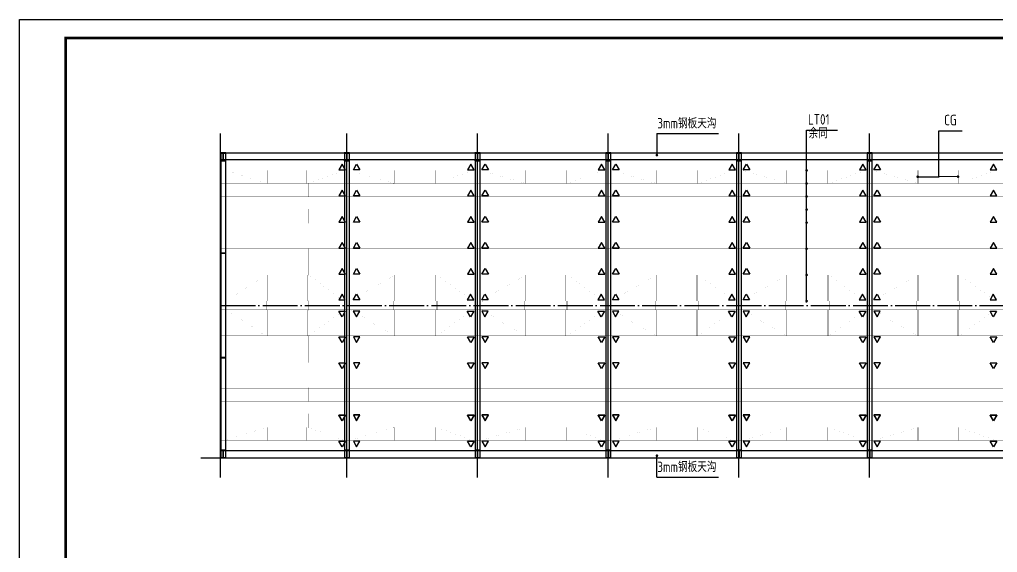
# Model space of a CAD drawing. Extents: x 177291 to 1288761, y 177638 to 322898.
# Drawn here: x 902110 to 958232, y 210373 to 240960 of the extents above; entities that cross this region are included whole.
import ezdxf
from ezdxf.enums import TextEntityAlignment as Align

# ---------------------------------------------------------------- set-up
doc = ezdxf.new("R2010")
doc.units = 0
doc.header["$LTSCALE"] = 1000
doc.linetypes.add('DOTE', pattern=[2.42, 2, -0.2, 0.02, -0.2])
doc.layers.add('_0', color=7, linetype='Continuous', lineweight=25)
for name, color, linetype in [('AXIS', 3, 'Continuous'), ('DOTE', 1, 'Continuous'), ('GL', 150, 'Continuous'), ('GZ', 50, 'Continuous'), ('LT', 27, 'Continuous'), ('PUB_TITLE', 4, 'Continuous'), ('THIN', 7, 'Continuous')]:
    doc.layers.add(name, color=color, linetype=linetype)
doc.styles.add('TSSD_Norm', font='tssdeng.shx', dxfattribs={"bigfont": 'hztxt.shx'})

# ---------------------------------------------------------------- blocks, each defined once
blk = doc.blocks.new('A$C10C50790')
blk.add_line((7370, 17500), (7130, 17500))
at = {"layer": 'GZ'}
for points in [[(0, 17050), (300, 17050), (300, 17060), (157, 17060), (153, 17065), (153, 17485), (157, 17490), (300, 17490), (300, 17500), (0, 17500), (0, 17490), (143, 17490), (147, 17486), (147, 17065), (143, 17060), (0, 17060), (0, 17050)], [(7100, 17050), (7400, 17050), (7400, 17060), (7257, 17060), (7253, 17065), (7253, 17485), (7257, 17490), (7400, 17490), (7400, 17500), (7100, 17500), (7100, 17490), (7243, 17490), (7247, 17486), (7247, 17065), (7243, 17060), (7100, 17060), (7100, 17050)], [(14600, 17050), (14900, 17050), (14900, 17060), (14757, 17060), (14753, 17065), (14753, 17485), (14757, 17490), (14900, 17490), (14900, 17500), (14600, 17500), (14600, 17490), (14743, 17490), (14747, 17486), (14747, 17065), (14743, 17060), (14600, 17060), (14600, 17050)], [(22100, 17050), (22400, 17050), (22400, 17060), (22257, 17060), (22253, 17065), (22253, 17485), (22257, 17490), (22400, 17490), (22400, 17500), (22100, 17500), (22100, 17490), (22243, 17490), (22247, 17486), (22247, 17065), (22243, 17060), (22100, 17060), (22100, 17050)], [(29600, 17050), (29900, 17050), (29900, 17060), (29757, 17060), (29753, 17065), (29753, 17485), (29757, 17490), (29900, 17490), (29900, 17500), (29600, 17500), (29600, 17490), (29743, 17490), (29747, 17486), (29747, 17065), (29743, 17060), (29600, 17060), (29600, 17050)], [(37100, 17050), (37400, 17050), (37400, 17060), (37257, 17060), (37253, 17065), (37253, 17485), (37257, 17490), (37400, 17490), (37400, 17500), (37100, 17500), (37100, 17490), (37243, 17490), (37247, 17486), (37247, 17065), (37243, 17060), (37100, 17060), (37100, 17050)], [(0, 11860), (0, 11640), (10, 11640), (10, 11743), (15, 11747), (285, 11747), (290, 11743), (290, 11640), (300, 11640), (300, 11860), (290, 11860), (290, 11757), (286, 11753), (15, 11753), (10, 11757), (10, 11860), (0, 11860)], [(0, 5860), (0, 5640), (10, 5640), (10, 5743), (15, 5747), (285, 5747), (290, 5743), (290, 5640), (300, 5640), (300, 5860), (290, 5860), (290, 5757), (286, 5753), (15, 5753), (10, 5757), (10, 5860), (0, 5860)], [(0, 450), (300, 450), (300, 440), (157, 440), (153, 435), (153, 15), (157, 10), (300, 10), (300, 0), (0, 0), (0, 10), (143, 10), (147, 14), (147, 435), (143, 440), (0, 440), (0, 450)], [(7100, 450), (7400, 450), (7400, 440), (7257, 440), (7253, 435), (7253, 15), (7257, 10), (7400, 10), (7400, 0), (7100, 0), (7100, 10), (7243, 10), (7247, 14), (7247, 435), (7243, 440), (7100, 440), (7100, 450)], [(14600, 450), (14900, 450), (14900, 440), (14757, 440), (14753, 435), (14753, 15), (14757, 10), (14900, 10), (14900, 0), (14600, 0), (14600, 10), (14743, 10), (14747, 14), (14747, 435), (14743, 440), (14600, 440), (14600, 450)], [(22100, 450), (22400, 450), (22400, 440), (22257, 440), (22253, 435), (22253, 15), (22257, 10), (22400, 10), (22400, 0), (22100, 0), (22100, 10), (22243, 10), (22247, 14), (22247, 435), (22243, 440), (22100, 440), (22100, 450)], [(29600, 450), (29900, 450), (29900, 440), (29757, 440), (29753, 435), (29753, 15), (29757, 10), (29900, 10), (29900, 0), (29600, 0), (29600, 10), (29743, 10), (29747, 14), (29747, 435), (29743, 440), (29600, 440), (29600, 450)], [(37100, 450), (37400, 450), (37400, 440), (37257, 440), (37253, 435), (37253, 15), (37257, 10), (37400, 10), (37400, 0), (37100, 0), (37100, 10), (37243, 10), (37247, 14), (37247, 435), (37243, 440), (37100, 440), (37100, 450)]]:
    blk.add_lwpolyline(points, close=True, dxfattribs=at)

msp = doc.modelspace()

# ---------------------------------------------------------------- linework, layer by layer
at = {"layer": '_0', "color": 1, "const_width": 75}
for points in [[(938650.03, 233176.87, 1), (938725.03, 233176.87, 1)], [(947315.61, 232301.69, -1), (947240.61, 232301.69, -1)], [(947315.61, 232301.69, -1), (947240.61, 232301.69, -1)], [(953617.45, 231938.79, 1), (953692.45, 231938.79, 1)], [(956007.82, 231945.38, -1), (955932.82, 231945.38, -1)], [(947315.61, 231551.69, -1), (947240.61, 231551.69, -1)], [(947315.61, 231551.69, -1), (947240.61, 231551.69, -1)], [(947315.61, 230801.69, -1), (947240.61, 230801.69, -1)], [(947315.61, 230801.69, -1), (947240.61, 230801.69, -1)], [(947315.61, 230051.69, -1), (947240.61, 230051.69, -1)], [(947315.61, 230051.69, -1), (947240.61, 230051.69, -1)], [(947315.61, 229301.69, -1), (947240.61, 229301.69, -1)], [(947315.61, 227801.69, -1), (947240.61, 227801.69, -1)], [(947315.61, 226301.69, -1), (947240.61, 226301.69, -1)], [(947315.61, 224801.69, -1), (947240.61, 224801.69, -1)], [(938650.03, 215926.61, -1), (938725.03, 215926.61, -1)]]:
    msp.add_lwpolyline(points, format="xyb", close=True, dxfattribs=at)
at = {"layer": 'AXIS', "linetype": 'ByBlock'}
for p, q in [((947278.11, 234606.76), (949058.75, 234606.76)), ((947278.11, 224727.35), (947278.11, 234606.76)), ((938687.53, 234413.78), (942225, 234413.78)), ((954866.9, 234568.74), (956213.59, 234568.74)), ((954870.67, 231888.85), (954866.9, 234568.74)), ((938687.53, 214689.7), (942225, 214689.7))]:
    msp.add_line(p, q, dxfattribs=at)
at = {"layer": 'AXIS'}
for p, q in [((938687.53, 234413.78), (938687.53, 233176.87)), ((953651.48, 231938.8), (954868.39, 231938.8)), ((955973.8, 231945.39), (954868.39, 231938.8)), ((938687.53, 214689.7), (938687.53, 215926.61))]:
    msp.add_line(p, q, dxfattribs=at)
at = {"layer": 'AXIS', "color": 4, "linetype": 'ByBlock', "ltscale": 0.1}
for points in [[(913647.96, 233301.74), (973747.96, 233301.14), (973747.96, 232901.14), (913647.96, 232901.74)], [(913647.96, 215801.74), (973747.96, 215802.34), (973747.96, 216202.34), (913647.96, 216201.74)]]:
    msp.add_lwpolyline(points, close=True, dxfattribs=at)
at = {"layer": 'AXIS', "color": 6, "linetype": 'ByBlock'}
for points in [[(920629.07, 232663.32), (920441.89, 232339.12), (920816.25, 232339.12)], [(920629.07, 232663.32), (920441.89, 232339.12), (920816.25, 232339.12)], [(921456.28, 232663.32), (921643.46, 232339.12), (921269.1, 232339.12)], [(921456.28, 232663.32), (921643.46, 232339.12), (921269.1, 232339.12)], [(928004.07, 232663.32), (927816.89, 232339.12), (928191.25, 232339.12)], [(928004.07, 232663.32), (927816.89, 232339.12), (928191.25, 232339.12)], [(928831.28, 232663.32), (929018.46, 232339.12), (928644.1, 232339.12)], [(928831.28, 232663.32), (929018.46, 232339.12), (928644.1, 232339.12)], [(935504.07, 232663.32), (935316.89, 232339.12), (935691.25, 232339.12)], [(935504.07, 232663.32), (935316.89, 232339.12), (935691.25, 232339.12)], [(936331.28, 232663.32), (936518.46, 232339.12), (936144.1, 232339.12)], [(936331.28, 232663.32), (936518.46, 232339.12), (936144.1, 232339.12)], [(943004.07, 232663.32), (942816.89, 232339.12), (943191.25, 232339.12)], [(943004.07, 232663.32), (942816.89, 232339.12), (943191.25, 232339.12)], [(943831.28, 232663.32), (944018.46, 232339.12), (943644.1, 232339.12)], [(943831.28, 232663.32), (944018.46, 232339.12), (943644.1, 232339.12)], [(950504.07, 232663.32), (950316.89, 232339.12), (950691.25, 232339.12)], [(950504.07, 232663.32), (950316.89, 232339.12), (950691.25, 232339.12)], [(951331.28, 232663.32), (951518.46, 232339.12), (951144.1, 232339.12)], [(951331.28, 232663.32), (951518.46, 232339.12), (951144.1, 232339.12)], [(958004.07, 232663.32), (957816.89, 232339.12), (958191.25, 232339.12)], [(958004.07, 232663.32), (957816.89, 232339.12), (958191.25, 232339.12)], [(920629.07, 231163.32), (920441.9, 230839.12), (920816.25, 230839.12)], [(920629.07, 231163.32), (920441.9, 230839.12), (920816.25, 230839.12)], [(921456.28, 231163.32), (921643.46, 230839.12), (921269.1, 230839.12)], [(921456.28, 231163.32), (921643.46, 230839.12), (921269.1, 230839.12)], [(928004.07, 231163.32), (927816.9, 230839.12), (928191.25, 230839.12)], [(928004.07, 231163.32), (927816.9, 230839.12), (928191.25, 230839.12)], [(928831.28, 231163.32), (929018.46, 230839.12), (928644.1, 230839.12)], [(928831.28, 231163.32), (929018.46, 230839.12), (928644.1, 230839.12)], [(935504.07, 231163.32), (935316.9, 230839.12), (935691.25, 230839.12)], [(935504.07, 231163.32), (935316.9, 230839.12), (935691.25, 230839.12)], [(936331.28, 231163.32), (936518.46, 230839.12), (936144.1, 230839.12)], [(936331.28, 231163.32), (936518.46, 230839.12), (936144.1, 230839.12)], [(943004.07, 231163.32), (942816.9, 230839.12), (943191.25, 230839.12)], [(943004.07, 231163.32), (942816.9, 230839.12), (943191.25, 230839.12)], [(943831.28, 231163.32), (944018.46, 230839.12), (943644.1, 230839.12)], [(943831.28, 231163.32), (944018.46, 230839.12), (943644.1, 230839.12)], [(950504.07, 231163.32), (950316.9, 230839.12), (950691.25, 230839.12)], [(950504.07, 231163.32), (950316.9, 230839.12), (950691.25, 230839.12)], [(951331.28, 231163.32), (951518.46, 230839.12), (951144.1, 230839.12)], [(951331.28, 231163.32), (951518.46, 230839.12), (951144.1, 230839.12)], [(958004.07, 231163.32), (957816.9, 230839.12), (958191.25, 230839.12)], [(958004.07, 231163.32), (957816.9, 230839.12), (958191.25, 230839.12)], [(920629.07, 229663.32), (920441.9, 229339.12), (920816.25, 229339.12)], [(921456.28, 229663.32), (921643.46, 229339.12), (921269.1, 229339.12)], [(928004.07, 229663.32), (927816.9, 229339.12), (928191.25, 229339.12)], [(928831.28, 229663.32), (929018.46, 229339.12), (928644.1, 229339.12)], [(935504.07, 229663.32), (935316.9, 229339.12), (935691.25, 229339.12)], [(936331.28, 229663.32), (936518.46, 229339.12), (936144.1, 229339.12)], [(943004.07, 229663.32), (942816.9, 229339.12), (943191.25, 229339.12)], [(943831.28, 229663.32), (944018.46, 229339.12), (943644.1, 229339.12)], [(950504.07, 229663.32), (950316.9, 229339.12), (950691.25, 229339.12)], [(951331.28, 229663.32), (951518.46, 229339.12), (951144.1, 229339.12)], [(958004.07, 229663.32), (957816.9, 229339.12), (958191.25, 229339.12)], [(920629.07, 228171.76), (920441.9, 227847.56), (920816.25, 227847.56)], [(921456.28, 228171.76), (921643.46, 227847.56), (921269.1, 227847.56)], [(928004.07, 228171.76), (927816.9, 227847.56), (928191.25, 227847.56)], [(928831.28, 228171.76), (929018.46, 227847.56), (928644.1, 227847.56)], [(935504.07, 228171.76), (935316.9, 227847.56), (935691.25, 227847.56)], [(936331.28, 228171.76), (936518.46, 227847.56), (936144.1, 227847.56)], [(943004.07, 228171.76), (942816.9, 227847.56), (943191.25, 227847.56)], [(943831.28, 228171.76), (944018.46, 227847.56), (943644.1, 227847.56)], [(950504.07, 228171.76), (950316.9, 227847.56), (950691.25, 227847.56)], [(951331.28, 228171.76), (951518.46, 227847.56), (951144.1, 227847.56)], [(958004.07, 228171.76), (957816.9, 227847.56), (958191.25, 227847.56)], [(920629.08, 226671.76), (920441.9, 226347.56), (920816.25, 226347.56)], [(921456.28, 226671.76), (921643.46, 226347.56), (921269.1, 226347.56)], [(928004.08, 226671.76), (927816.9, 226347.56), (928191.25, 226347.56)], [(928831.28, 226671.76), (929018.46, 226347.56), (928644.1, 226347.56)], [(935504.08, 226671.76), (935316.9, 226347.56), (935691.25, 226347.56)], [(936331.28, 226671.76), (936518.46, 226347.56), (936144.1, 226347.56)], [(943004.08, 226671.76), (942816.9, 226347.56), (943191.25, 226347.56)], [(943831.28, 226671.76), (944018.46, 226347.56), (943644.1, 226347.56)], [(950504.08, 226671.76), (950316.9, 226347.56), (950691.25, 226347.56)], [(951331.28, 226671.76), (951518.46, 226347.56), (951144.1, 226347.56)], [(958004.08, 226671.76), (957816.9, 226347.56), (958191.25, 226347.56)], [(920617.61, 225200.51), (920430.43, 224876.31), (920804.78, 224876.31)], [(921444.81, 225200.51), (921631.99, 224876.31), (921257.63, 224876.31)], [(927992.61, 225200.51), (927805.43, 224876.31), (928179.78, 224876.31)], [(928819.81, 225200.51), (929006.99, 224876.31), (928632.63, 224876.31)], [(935492.61, 225200.51), (935305.43, 224876.31), (935679.78, 224876.31)], [(936319.81, 225200.51), (936506.99, 224876.31), (936132.63, 224876.31)], [(942992.61, 225200.51), (942805.43, 224876.31), (943179.78, 224876.31)], [(943819.81, 225200.51), (944006.99, 224876.31), (943632.63, 224876.31)], [(950492.61, 225200.51), (950305.43, 224876.31), (950679.78, 224876.31)], [(951319.81, 225200.51), (951506.99, 224876.31), (951132.63, 224876.31)], [(957992.61, 225200.51), (957805.43, 224876.31), (958179.78, 224876.31)], [(920617.61, 223902.97), (920430.43, 224227.17), (920804.78, 224227.17)], [(921444.81, 223902.97), (921631.99, 224227.17), (921257.63, 224227.17)], [(927992.61, 223902.97), (927805.43, 224227.17), (928179.78, 224227.17)], [(928819.81, 223902.97), (929006.99, 224227.17), (928632.63, 224227.17)], [(935492.61, 223902.97), (935305.43, 224227.17), (935679.78, 224227.17)], [(936319.81, 223902.97), (936506.99, 224227.17), (936132.63, 224227.17)], [(942992.61, 223902.97), (942805.43, 224227.17), (943179.78, 224227.17)], [(943819.81, 223902.97), (944006.99, 224227.17), (943632.63, 224227.17)], [(950492.61, 223902.97), (950305.43, 224227.17), (950679.78, 224227.17)], [(951319.81, 223902.97), (951506.99, 224227.17), (951132.63, 224227.17)], [(957992.61, 223902.97), (957805.43, 224227.17), (958179.78, 224227.17)], [(920629.08, 222431.72), (920441.9, 222755.92), (920816.25, 222755.92)], [(921456.28, 222431.72), (921643.46, 222755.92), (921269.1, 222755.92)], [(928004.08, 222431.72), (927816.9, 222755.92), (928191.25, 222755.92)], [(928831.28, 222431.72), (929018.46, 222755.92), (928644.1, 222755.92)], [(935504.08, 222431.72), (935316.9, 222755.92), (935691.25, 222755.92)], [(936331.28, 222431.72), (936518.46, 222755.92), (936144.1, 222755.92)], [(943004.08, 222431.72), (942816.9, 222755.92), (943191.25, 222755.92)], [(943831.28, 222431.72), (944018.46, 222755.92), (943644.1, 222755.92)], [(950504.08, 222431.72), (950316.9, 222755.92), (950691.25, 222755.92)], [(951331.28, 222431.72), (951518.46, 222755.92), (951144.1, 222755.92)], [(958004.08, 222431.72), (957816.9, 222755.92), (958191.25, 222755.92)], [(920629.08, 220931.72), (920441.9, 221255.92), (920816.26, 221255.92)], [(921456.28, 220931.72), (921643.46, 221255.92), (921269.1, 221255.92)], [(928004.08, 220931.72), (927816.9, 221255.92), (928191.26, 221255.92)], [(928831.28, 220931.72), (929018.46, 221255.92), (928644.1, 221255.92)], [(935504.08, 220931.72), (935316.9, 221255.92), (935691.26, 221255.92)], [(936331.28, 220931.72), (936518.46, 221255.92), (936144.1, 221255.92)], [(943004.08, 220931.72), (942816.9, 221255.92), (943191.26, 221255.92)], [(943831.28, 220931.72), (944018.46, 221255.92), (943644.1, 221255.92)], [(950504.08, 220931.72), (950316.9, 221255.92), (950691.26, 221255.92)], [(951331.28, 220931.72), (951518.46, 221255.92), (951144.1, 221255.92)], [(958004.08, 220931.72), (957816.9, 221255.92), (958191.26, 221255.92)], [(920629.07, 217940.16), (920441.9, 218264.36), (920816.25, 218264.36)], [(920629.07, 217940.16), (920441.9, 218264.36), (920816.25, 218264.36)], [(920629.08, 217931.72), (920441.9, 218255.92), (920816.26, 218255.92)], [(921456.28, 217940.16), (921643.46, 218264.36), (921269.1, 218264.36)], [(921456.28, 217940.16), (921643.46, 218264.36), (921269.1, 218264.36)], [(921456.28, 217931.72), (921643.46, 218255.92), (921269.1, 218255.92)], [(928004.07, 217940.16), (927816.9, 218264.36), (928191.25, 218264.36)], [(928004.07, 217940.16), (927816.9, 218264.36), (928191.25, 218264.36)], [(928004.08, 217931.72), (927816.9, 218255.92), (928191.26, 218255.92)], [(928831.28, 217940.16), (929018.46, 218264.36), (928644.1, 218264.36)], [(928831.28, 217940.16), (929018.46, 218264.36), (928644.1, 218264.36)], [(928831.28, 217931.72), (929018.46, 218255.92), (928644.1, 218255.92)], [(935504.07, 217940.16), (935316.9, 218264.36), (935691.25, 218264.36)], [(935504.07, 217940.16), (935316.9, 218264.36), (935691.25, 218264.36)], [(935504.08, 217931.72), (935316.9, 218255.92), (935691.26, 218255.92)], [(936331.28, 217940.16), (936518.46, 218264.36), (936144.1, 218264.36)], [(936331.28, 217940.16), (936518.46, 218264.36), (936144.1, 218264.36)], [(936331.28, 217931.72), (936518.46, 218255.92), (936144.1, 218255.92)], [(943004.07, 217940.16), (942816.9, 218264.36), (943191.25, 218264.36)], [(943004.07, 217940.16), (942816.9, 218264.36), (943191.25, 218264.36)], [(943004.08, 217931.72), (942816.9, 218255.92), (943191.26, 218255.92)], [(943831.28, 217940.16), (944018.46, 218264.36), (943644.1, 218264.36)], [(943831.28, 217940.16), (944018.46, 218264.36), (943644.1, 218264.36)], [(943831.28, 217931.72), (944018.46, 218255.92), (943644.1, 218255.92)], [(950504.07, 217940.16), (950316.9, 218264.36), (950691.25, 218264.36)], [(950504.07, 217940.16), (950316.9, 218264.36), (950691.25, 218264.36)], [(950504.08, 217931.72), (950316.9, 218255.92), (950691.26, 218255.92)], [(951331.28, 217940.16), (951518.46, 218264.36), (951144.1, 218264.36)], [(951331.28, 217940.16), (951518.46, 218264.36), (951144.1, 218264.36)], [(951331.28, 217931.72), (951518.46, 218255.92), (951144.1, 218255.92)], [(958004.07, 217940.16), (957816.9, 218264.36), (958191.25, 218264.36)], [(958004.07, 217940.16), (957816.9, 218264.36), (958191.25, 218264.36)], [(958004.08, 217931.72), (957816.9, 218255.92), (958191.26, 218255.92)], [(920629.07, 216440.16), (920441.89, 216764.36), (920816.25, 216764.36)], [(920629.07, 216440.16), (920441.89, 216764.36), (920816.25, 216764.36)], [(921456.28, 216440.16), (921643.46, 216764.36), (921269.1, 216764.36)], [(921456.28, 216440.16), (921643.46, 216764.36), (921269.1, 216764.36)], [(928004.07, 216440.16), (927816.89, 216764.36), (928191.25, 216764.36)], [(928004.07, 216440.16), (927816.89, 216764.36), (928191.25, 216764.36)], [(928831.28, 216440.16), (929018.46, 216764.36), (928644.1, 216764.36)], [(928831.28, 216440.16), (929018.46, 216764.36), (928644.1, 216764.36)], [(935504.07, 216440.16), (935316.89, 216764.36), (935691.25, 216764.36)], [(935504.07, 216440.16), (935316.89, 216764.36), (935691.25, 216764.36)], [(936331.28, 216440.16), (936518.46, 216764.36), (936144.1, 216764.36)], [(936331.28, 216440.16), (936518.46, 216764.36), (936144.1, 216764.36)], [(943004.07, 216440.16), (942816.89, 216764.36), (943191.25, 216764.36)], [(943004.07, 216440.16), (942816.89, 216764.36), (943191.25, 216764.36)], [(943831.28, 216440.16), (944018.46, 216764.36), (943644.1, 216764.36)], [(943831.28, 216440.16), (944018.46, 216764.36), (943644.1, 216764.36)], [(950504.07, 216440.16), (950316.89, 216764.36), (950691.25, 216764.36)], [(950504.07, 216440.16), (950316.89, 216764.36), (950691.25, 216764.36)], [(951331.28, 216440.16), (951518.46, 216764.36), (951144.1, 216764.36)], [(951331.28, 216440.16), (951518.46, 216764.36), (951144.1, 216764.36)], [(958004.07, 216440.16), (957816.89, 216764.36), (958191.25, 216764.36)], [(958004.07, 216440.16), (957816.89, 216764.36), (958191.25, 216764.36)]]:
    msp.add_lwpolyline(points, close=True, dxfattribs=at)
at = {"layer": 'AXIS', "color": 3, "linetype": 'ByBlock', "const_width": 1}
for points in [[(914028.99, 232331.7), (914028.99, 232271.7), (916177.32, 231581.7), (916177.32, 231521.7)], [(916297.32, 231521.7), (916297.32, 231581.7), (916297.32, 232271.7), (916297.32, 232331.7)], [(918598.8, 231521.7), (918598.8, 231581.7), (918598.8, 232271.7), (918598.8, 232331.7)], [(920677.23, 232331.7), (920677.23, 232271.7), (918747.73, 231581.7), (918747.73, 231521.7)], [(921176.9, 232331.7), (921176.9, 232271.7), (923552.32, 231581.7), (923552.32, 231521.7)], [(923672.32, 231521.7), (923672.32, 231581.7), (923672.32, 232271.7), (923672.32, 232331.7)], [(925973.8, 231521.7), (925973.8, 231581.7), (925973.8, 232271.7), (925973.8, 232331.7)], [(928052.23, 232331.7), (928052.23, 232271.7), (926122.73, 231581.7), (926122.73, 231521.7)], [(928676.9, 232331.7), (928676.9, 232271.7), (931052.32, 231581.7), (931052.32, 231521.7)], [(931172.32, 231521.7), (931172.32, 231581.7), (931172.32, 232271.7), (931172.32, 232331.7)], [(933473.8, 231521.7), (933473.8, 231581.7), (933473.8, 232271.7), (933473.8, 232331.7)], [(935552.23, 232331.7), (935552.23, 232271.7), (933622.73, 231581.7), (933622.73, 231521.7)], [(936176.9, 232331.7), (936176.9, 232271.7), (938552.32, 231581.7), (938552.32, 231521.7)], [(938672.32, 231521.7), (938672.32, 231581.7), (938672.32, 232271.7), (938672.32, 232331.7)], [(940973.8, 231521.7), (940973.8, 231581.7), (940973.8, 232271.7), (940973.8, 232331.7)], [(943052.23, 232331.7), (943052.23, 232271.7), (941122.73, 231581.7), (941122.73, 231521.7)], [(943676.9, 232331.7), (943676.9, 232271.7), (946052.32, 231581.7), (946052.32, 231521.7)], [(946172.32, 231521.7), (946172.32, 231581.7), (946172.32, 232271.7), (946172.32, 232331.7)], [(948473.8, 231521.7), (948473.8, 231581.7), (948473.8, 232271.7), (948473.8, 232331.7)], [(950552.23, 232331.7), (950552.23, 232271.7), (948622.73, 231581.7), (948622.73, 231521.7)], [(951176.9, 232331.7), (951176.9, 232271.7), (953552.32, 231581.7), (953552.32, 231521.7)], [(953672.32, 231521.7), (953672.32, 231581.7), (953672.32, 232271.7), (953672.32, 232331.7)], [(955973.8, 231521.7), (955973.8, 231581.7), (955973.8, 232271.7), (955973.8, 232331.7)], [(958052.23, 232331.7), (958052.23, 232271.7), (956122.73, 231581.7), (956122.73, 231521.7)], [(916237.32, 230771.7), (916237.32, 230831.7), (916237.32, 231521.7), (916237.32, 231581.7)], [(918673.26, 230771.7), (918673.26, 230831.7), (918673.26, 231521.7), (918673.26, 231581.7)], [(923612.32, 230771.7), (923612.32, 230831.7), (923612.32, 231521.7), (923612.32, 231581.7)], [(926048.26, 230771.7), (926048.26, 230831.7), (926048.26, 231521.7), (926048.26, 231581.7)], [(931112.32, 230771.7), (931112.32, 230831.7), (931112.32, 231521.7), (931112.32, 231581.7)], [(933548.26, 230771.7), (933548.26, 230831.7), (933548.26, 231521.7), (933548.26, 231581.7)], [(938612.32, 230771.7), (938612.32, 230831.7), (938612.32, 231521.7), (938612.32, 231581.7)], [(941048.26, 230771.7), (941048.26, 230831.7), (941048.26, 231521.7), (941048.26, 231581.7)], [(946112.32, 230771.7), (946112.32, 230831.7), (946112.32, 231521.7), (946112.32, 231581.7)], [(948548.26, 230771.7), (948548.26, 230831.7), (948548.26, 231521.7), (948548.26, 231581.7)], [(953612.32, 230771.7), (953612.32, 230831.7), (953612.32, 231521.7), (953612.32, 231581.7)], [(956048.26, 230771.7), (956048.26, 230831.7), (956048.26, 231521.7), (956048.26, 231581.7)], [(916297.32, 230021.7), (916297.32, 230081.7), (916297.32, 230771.7), (916297.32, 230831.7)], [(918613.26, 230021.7), (918613.26, 230081.7), (918613.26, 230771.7), (918613.26, 230831.7)], [(923672.32, 230021.7), (923672.32, 230081.7), (923672.32, 230771.7), (923672.32, 230831.7)], [(925988.26, 230021.7), (925988.26, 230081.7), (925988.26, 230771.7), (925988.26, 230831.7)], [(931172.32, 230021.7), (931172.32, 230081.7), (931172.32, 230771.7), (931172.32, 230831.7)], [(933488.26, 230021.7), (933488.26, 230081.7), (933488.26, 230771.7), (933488.26, 230831.7)], [(938672.32, 230021.7), (938672.32, 230081.7), (938672.32, 230771.7), (938672.32, 230831.7)], [(940988.26, 230021.7), (940988.26, 230081.7), (940988.26, 230771.7), (940988.26, 230831.7)], [(946172.32, 230021.7), (946172.32, 230081.7), (946172.32, 230771.7), (946172.32, 230831.7)], [(948488.26, 230021.7), (948488.26, 230081.7), (948488.26, 230771.7), (948488.26, 230831.7)], [(953672.32, 230021.7), (953672.32, 230081.7), (953672.32, 230771.7), (953672.32, 230831.7)], [(955988.26, 230021.7), (955988.26, 230081.7), (955988.26, 230771.7), (955988.26, 230831.7)], [(916237.32, 229271.7), (916237.32, 229331.7), (916237.32, 230021.7), (916237.32, 230081.7)], [(918673.26, 229271.7), (918673.26, 229331.7), (918673.26, 230021.7), (918673.26, 230081.7)], [(923612.32, 229271.7), (923612.32, 229331.7), (923612.32, 230021.7), (923612.32, 230081.7)], [(926048.26, 229271.7), (926048.26, 229331.7), (926048.26, 230021.7), (926048.26, 230081.7)], [(931112.32, 229271.7), (931112.32, 229331.7), (931112.32, 230021.7), (931112.32, 230081.7)], [(933548.26, 229271.7), (933548.26, 229331.7), (933548.26, 230021.7), (933548.26, 230081.7)], [(938612.32, 229271.7), (938612.32, 229331.7), (938612.32, 230021.7), (938612.32, 230081.7)], [(941048.26, 229271.7), (941048.26, 229331.7), (941048.26, 230021.7), (941048.26, 230081.7)], [(946112.32, 229271.7), (946112.32, 229331.7), (946112.32, 230021.7), (946112.32, 230081.7)], [(948548.26, 229271.7), (948548.26, 229331.7), (948548.26, 230021.7), (948548.26, 230081.7)], [(953612.32, 229271.7), (953612.32, 229331.7), (953612.32, 230021.7), (953612.32, 230081.7)], [(956048.26, 229271.7), (956048.26, 229331.7), (956048.26, 230021.7), (956048.26, 230081.7)], [(916297.32, 227771.7), (916297.32, 227831.7), (916297.32, 229271.7), (916297.32, 229331.7)], [(918613.27, 227771.69), (918613.27, 227831.69), (918613.26, 229271.7), (918613.26, 229331.7)], [(923672.32, 227771.7), (923672.32, 227831.7), (923672.32, 229271.7), (923672.32, 229331.7)], [(925988.27, 227771.69), (925988.27, 227831.69), (925988.26, 229271.7), (925988.26, 229331.7)], [(931172.32, 227771.7), (931172.32, 227831.7), (931172.32, 229271.7), (931172.32, 229331.7)], [(933488.27, 227771.69), (933488.27, 227831.69), (933488.26, 229271.7), (933488.26, 229331.7)], [(938672.32, 227771.7), (938672.32, 227831.7), (938672.32, 229271.7), (938672.32, 229331.7)], [(940988.27, 227771.69), (940988.27, 227831.69), (940988.26, 229271.7), (940988.26, 229331.7)], [(946172.32, 227771.7), (946172.32, 227831.7), (946172.32, 229271.7), (946172.32, 229331.7)], [(948488.27, 227771.69), (948488.27, 227831.69), (948488.26, 229271.7), (948488.26, 229331.7)], [(953672.32, 227771.7), (953672.32, 227831.7), (953672.32, 229271.7), (953672.32, 229331.7)], [(955988.27, 227771.69), (955988.27, 227831.69), (955988.26, 229271.7), (955988.26, 229331.7)], [(916237.33, 226271.7), (916237.33, 226331.7), (916237.33, 227771.7), (916237.33, 227831.7)], [(918673.27, 226271.69), (918673.27, 226331.69), (918673.27, 227771.69), (918673.27, 227831.69)], [(923612.33, 226271.7), (923612.33, 226331.7), (923612.33, 227771.7), (923612.33, 227831.7)], [(926048.27, 226271.69), (926048.27, 226331.69), (926048.27, 227771.69), (926048.27, 227831.69)], [(931112.33, 226271.7), (931112.33, 226331.7), (931112.33, 227771.7), (931112.33, 227831.7)], [(933548.27, 226271.69), (933548.27, 226331.69), (933548.27, 227771.69), (933548.27, 227831.69)], [(938612.33, 226271.7), (938612.33, 226331.7), (938612.33, 227771.7), (938612.33, 227831.7)], [(941048.27, 226271.69), (941048.27, 226331.69), (941048.27, 227771.69), (941048.27, 227831.69)], [(946112.33, 226271.7), (946112.33, 226331.7), (946112.33, 227771.7), (946112.33, 227831.7)], [(948548.27, 226271.69), (948548.27, 226331.69), (948548.27, 227771.69), (948548.27, 227831.69)], [(953612.33, 226271.7), (953612.33, 226331.7), (953612.33, 227771.7), (953612.33, 227831.7)], [(956048.27, 226271.69), (956048.27, 226331.69), (956048.27, 227771.69), (956048.27, 227831.69)], [(914011.8, 224771.28), (914011.8, 224831.28), (916207.62, 226271.28), (916207.62, 226331.28)], [(916297.33, 224771.7), (916297.33, 224831.7), (916297.33, 226271.7), (916297.33, 226331.7)], [(918613.27, 224771.69), (918613.27, 224831.69), (918613.27, 226271.7), (918613.27, 226331.7)], [(920699.4, 224771.28), (920699.4, 224831.28), (918732.98, 226271.28), (918732.98, 226331.28)], [(921159.7, 224771.28), (921159.7, 224831.28), (923582.62, 226271.28), (923582.62, 226331.28)], [(923672.33, 224771.7), (923672.33, 224831.7), (923672.33, 226271.7), (923672.33, 226331.7)], [(925988.27, 224771.69), (925988.27, 224831.69), (925988.27, 226271.7), (925988.27, 226331.7)], [(928074.4, 224771.28), (928074.4, 224831.28), (926107.98, 226271.28), (926107.98, 226331.28)], [(928659.7, 224771.28), (928659.7, 224831.28), (931082.62, 226271.28), (931082.62, 226331.28)], [(931172.33, 224771.7), (931172.33, 224831.7), (931172.33, 226271.7), (931172.33, 226331.7)], [(933488.27, 224771.69), (933488.27, 224831.69), (933488.27, 226271.7), (933488.27, 226331.7)], [(935574.4, 224771.28), (935574.4, 224831.28), (933607.98, 226271.28), (933607.98, 226331.28)], [(936159.7, 224771.28), (936159.7, 224831.28), (938582.62, 226271.28), (938582.62, 226331.28)], [(938672.33, 224771.7), (938672.33, 224831.7), (938672.33, 226271.7), (938672.33, 226331.7)], [(940988.27, 224771.69), (940988.27, 224831.69), (940988.27, 226271.7), (940988.27, 226331.7)], [(943074.4, 224771.28), (943074.4, 224831.28), (941107.98, 226271.28), (941107.98, 226331.28)], [(943659.7, 224771.28), (943659.7, 224831.28), (946082.62, 226271.28), (946082.62, 226331.28)], [(946172.33, 224771.7), (946172.33, 224831.7), (946172.33, 226271.7), (946172.33, 226331.7)], [(948488.27, 224771.69), (948488.27, 224831.69), (948488.27, 226271.7), (948488.27, 226331.7)], [(950574.4, 224771.28), (950574.4, 224831.28), (948607.98, 226271.28), (948607.98, 226331.28)], [(951159.7, 224771.28), (951159.7, 224831.28), (953582.62, 226271.28), (953582.62, 226331.28)], [(953672.33, 224771.7), (953672.33, 224831.7), (953672.33, 226271.7), (953672.33, 226331.7)], [(955988.27, 224771.69), (955988.27, 224831.69), (955988.27, 226271.7), (955988.27, 226331.7)], [(958074.4, 224771.28), (958074.4, 224831.28), (956107.98, 226271.28), (956107.98, 226331.28)], [(916237.33, 224271.82), (916237.33, 224331.82), (916237.33, 224771.66), (916237.33, 224831.66)], [(916237.33, 224831.66), (916237.33, 224771.66), (916237.33, 224331.82), (916237.33, 224271.82)], [(918673.27, 224271.82), (918673.27, 224331.82), (918673.27, 224771.66), (918673.27, 224831.66)], [(918673.27, 224831.66), (918673.27, 224771.66), (918673.27, 224331.82), (918673.27, 224271.82)], [(923612.33, 224271.82), (923612.33, 224331.82), (923612.33, 224771.66), (923612.33, 224831.66)], [(923612.33, 224831.66), (923612.33, 224771.66), (923612.33, 224331.82), (923612.33, 224271.82)], [(926048.27, 224271.82), (926048.27, 224331.82), (926048.27, 224771.66), (926048.27, 224831.66)], [(926048.27, 224831.66), (926048.27, 224771.66), (926048.27, 224331.82), (926048.27, 224271.82)], [(931112.33, 224271.82), (931112.33, 224331.82), (931112.33, 224771.66), (931112.33, 224831.66)], [(931112.33, 224831.66), (931112.33, 224771.66), (931112.33, 224331.82), (931112.33, 224271.82)], [(933548.27, 224271.82), (933548.27, 224331.82), (933548.27, 224771.66), (933548.27, 224831.66)], [(933548.27, 224831.66), (933548.27, 224771.66), (933548.27, 224331.82), (933548.27, 224271.82)], [(938612.33, 224271.82), (938612.33, 224331.82), (938612.33, 224771.66), (938612.33, 224831.66)], [(938612.33, 224831.66), (938612.33, 224771.66), (938612.33, 224331.82), (938612.33, 224271.82)], [(941048.27, 224271.82), (941048.27, 224331.82), (941048.27, 224771.66), (941048.27, 224831.66)], [(941048.27, 224831.66), (941048.27, 224771.66), (941048.27, 224331.82), (941048.27, 224271.82)], [(946112.33, 224271.82), (946112.33, 224331.82), (946112.33, 224771.66), (946112.33, 224831.66)], [(946112.33, 224831.66), (946112.33, 224771.66), (946112.33, 224331.82), (946112.33, 224271.82)], [(948548.27, 224271.82), (948548.27, 224331.82), (948548.27, 224771.66), (948548.27, 224831.66)], [(948548.27, 224831.66), (948548.27, 224771.66), (948548.27, 224331.82), (948548.27, 224271.82)], [(953612.33, 224271.82), (953612.33, 224331.82), (953612.33, 224771.66), (953612.33, 224831.66)], [(953612.33, 224831.66), (953612.33, 224771.66), (953612.33, 224331.82), (953612.33, 224271.82)], [(956048.27, 224271.82), (956048.27, 224331.82), (956048.27, 224771.66), (956048.27, 224831.66)], [(956048.27, 224831.66), (956048.27, 224771.66), (956048.27, 224331.82), (956048.27, 224271.82)], [(914011.8, 224332.19), (914011.8, 224272.19), (916207.62, 222832.19), (916207.62, 222772.19)], [(916297.33, 224331.78), (916297.33, 224271.78), (916297.33, 222831.77), (916297.33, 222771.77)], [(918613.27, 224331.78), (918613.27, 224271.78), (918613.27, 222831.78), (918613.27, 222771.78)], [(920699.4, 224332.19), (920699.4, 224272.19), (918732.98, 222832.19), (918732.98, 222772.19)], [(921159.7, 224332.19), (921159.7, 224272.19), (923582.62, 222832.19), (923582.62, 222772.19)], [(923672.33, 224331.78), (923672.33, 224271.78), (923672.33, 222831.77), (923672.33, 222771.77)], [(925988.27, 224331.78), (925988.27, 224271.78), (925988.27, 222831.78), (925988.27, 222771.78)], [(928074.4, 224332.19), (928074.4, 224272.19), (926107.98, 222832.19), (926107.98, 222772.19)], [(928659.7, 224332.19), (928659.7, 224272.19), (931082.62, 222832.19), (931082.62, 222772.19)], [(931172.33, 224331.78), (931172.33, 224271.78), (931172.33, 222831.77), (931172.33, 222771.77)], [(933488.27, 224331.78), (933488.27, 224271.78), (933488.27, 222831.78), (933488.27, 222771.78)], [(935574.4, 224332.19), (935574.4, 224272.19), (933607.98, 222832.19), (933607.98, 222772.19)], [(936159.7, 224332.19), (936159.7, 224272.19), (938582.62, 222832.19), (938582.62, 222772.19)], [(938672.33, 224331.78), (938672.33, 224271.78), (938672.33, 222831.77), (938672.33, 222771.77)], [(940988.27, 224331.78), (940988.27, 224271.78), (940988.27, 222831.78), (940988.27, 222771.78)], [(943074.4, 224332.19), (943074.4, 224272.19), (941107.98, 222832.19), (941107.98, 222772.19)], [(943659.7, 224332.19), (943659.7, 224272.19), (946082.62, 222832.19), (946082.62, 222772.19)], [(946172.33, 224331.78), (946172.33, 224271.78), (946172.33, 222831.77), (946172.33, 222771.77)], [(948488.27, 224331.78), (948488.27, 224271.78), (948488.27, 222831.78), (948488.27, 222771.78)], [(950574.4, 224332.19), (950574.4, 224272.19), (948607.98, 222832.19), (948607.98, 222772.19)], [(951159.7, 224332.19), (951159.7, 224272.19), (953582.62, 222832.19), (953582.62, 222772.19)], [(953672.33, 224331.78), (953672.33, 224271.78), (953672.33, 222831.77), (953672.33, 222771.77)], [(955988.27, 224331.78), (955988.27, 224271.78), (955988.27, 222831.78), (955988.27, 222771.78)], [(958074.4, 224332.19), (958074.4, 224272.19), (956107.98, 222832.19), (956107.98, 222772.19)], [(916237.33, 222831.78), (916237.33, 222771.78), (916237.33, 221331.78), (916237.33, 221271.78)], [(918673.27, 222831.78), (918673.27, 222771.78), (918673.27, 221331.78), (918673.27, 221271.78)], [(923612.33, 222831.78), (923612.33, 222771.78), (923612.33, 221331.78), (923612.33, 221271.78)], [(926048.27, 222831.78), (926048.27, 222771.78), (926048.27, 221331.78), (926048.27, 221271.78)], [(931112.33, 222831.78), (931112.33, 222771.78), (931112.33, 221331.78), (931112.33, 221271.78)], [(933548.27, 222831.78), (933548.27, 222771.78), (933548.27, 221331.78), (933548.27, 221271.78)], [(938612.33, 222831.78), (938612.33, 222771.78), (938612.33, 221331.78), (938612.33, 221271.78)], [(941048.27, 222831.78), (941048.27, 222771.78), (941048.27, 221331.78), (941048.27, 221271.78)], [(946112.33, 222831.78), (946112.33, 222771.78), (946112.33, 221331.78), (946112.33, 221271.78)], [(948548.27, 222831.78), (948548.27, 222771.78), (948548.27, 221331.78), (948548.27, 221271.78)], [(953612.33, 222831.78), (953612.33, 222771.78), (953612.33, 221331.78), (953612.33, 221271.78)], [(956048.27, 222831.78), (956048.27, 222771.78), (956048.27, 221331.78), (956048.27, 221271.78)], [(916297.33, 221331.78), (916297.33, 221271.78), (916297.33, 219831.77), (916297.33, 219771.77)], [(918613.27, 221331.78), (918613.27, 221271.78), (918613.27, 219831.78), (918613.27, 219771.78)], [(923672.33, 221331.78), (923672.33, 221271.78), (923672.33, 219831.77), (923672.33, 219771.77)], [(925988.27, 221331.78), (925988.27, 221271.78), (925988.27, 219831.78), (925988.27, 219771.78)], [(931172.33, 221331.78), (931172.33, 221271.78), (931172.33, 219831.77), (931172.33, 219771.77)], [(933488.27, 221331.78), (933488.27, 221271.78), (933488.27, 219831.78), (933488.27, 219771.78)], [(938672.33, 221331.78), (938672.33, 221271.78), (938672.33, 219831.77), (938672.33, 219771.77)], [(940988.27, 221331.78), (940988.27, 221271.78), (940988.27, 219831.78), (940988.27, 219771.78)], [(946172.33, 221331.78), (946172.33, 221271.78), (946172.33, 219831.77), (946172.33, 219771.77)], [(948488.27, 221331.78), (948488.27, 221271.78), (948488.27, 219831.78), (948488.27, 219771.78)], [(953672.33, 221331.78), (953672.33, 221271.78), (953672.33, 219831.77), (953672.33, 219771.77)], [(955988.27, 221331.78), (955988.27, 221271.78), (955988.27, 219831.78), (955988.27, 219771.78)], [(916237.32, 219831.77), (916237.32, 219771.77), (916237.32, 219081.77), (916237.32, 219021.77)], [(918673.26, 219831.78), (918673.26, 219771.78), (918673.26, 219081.78), (918673.26, 219021.78)], [(923612.32, 219831.77), (923612.32, 219771.77), (923612.32, 219081.77), (923612.32, 219021.77)], [(926048.26, 219831.78), (926048.26, 219771.78), (926048.26, 219081.78), (926048.26, 219021.78)], [(931112.32, 219831.77), (931112.32, 219771.77), (931112.32, 219081.77), (931112.32, 219021.77)], [(933548.26, 219831.78), (933548.26, 219771.78), (933548.26, 219081.78), (933548.26, 219021.78)], [(938612.32, 219831.77), (938612.32, 219771.77), (938612.32, 219081.77), (938612.32, 219021.77)], [(941048.26, 219831.78), (941048.26, 219771.78), (941048.26, 219081.78), (941048.26, 219021.78)], [(946112.32, 219831.77), (946112.32, 219771.77), (946112.32, 219081.77), (946112.32, 219021.77)], [(948548.26, 219831.78), (948548.26, 219771.78), (948548.26, 219081.78), (948548.26, 219021.78)], [(953612.32, 219831.77), (953612.32, 219771.77), (953612.32, 219081.77), (953612.32, 219021.77)], [(956048.26, 219831.78), (956048.26, 219771.78), (956048.26, 219081.78), (956048.26, 219021.78)], [(916297.32, 219081.77), (916297.32, 219021.77), (916297.32, 218331.77), (916297.32, 218271.77)], [(918613.26, 219081.78), (918613.26, 219021.78), (918613.26, 218331.78), (918613.26, 218271.78)], [(923672.32, 219081.77), (923672.32, 219021.77), (923672.32, 218331.77), (923672.32, 218271.77)], [(925988.26, 219081.78), (925988.26, 219021.78), (925988.26, 218331.78), (925988.26, 218271.78)], [(931172.32, 219081.77), (931172.32, 219021.77), (931172.32, 218331.77), (931172.32, 218271.77)], [(933488.26, 219081.78), (933488.26, 219021.78), (933488.26, 218331.78), (933488.26, 218271.78)], [(938672.32, 219081.77), (938672.32, 219021.77), (938672.32, 218331.77), (938672.32, 218271.77)], [(940988.26, 219081.78), (940988.26, 219021.78), (940988.26, 218331.78), (940988.26, 218271.78)], [(946172.32, 219081.77), (946172.32, 219021.77), (946172.32, 218331.77), (946172.32, 218271.77)], [(948488.26, 219081.78), (948488.26, 219021.78), (948488.26, 218331.78), (948488.26, 218271.78)], [(953672.32, 219081.77), (953672.32, 219021.77), (953672.32, 218331.77), (953672.32, 218271.77)], [(955988.26, 219081.78), (955988.26, 219021.78), (955988.26, 218331.78), (955988.26, 218271.78)], [(916237.32, 218331.77), (916237.32, 218271.77), (916237.32, 217581.77), (916237.32, 217521.77)], [(918673.26, 218331.78), (918673.26, 218271.78), (918673.26, 217581.78), (918673.26, 217521.78)], [(923612.32, 218331.77), (923612.32, 218271.77), (923612.32, 217581.77), (923612.32, 217521.77)], [(926048.26, 218331.78), (926048.26, 218271.78), (926048.26, 217581.78), (926048.26, 217521.78)], [(931112.32, 218331.77), (931112.32, 218271.77), (931112.32, 217581.77), (931112.32, 217521.77)], [(933548.26, 218331.78), (933548.26, 218271.78), (933548.26, 217581.78), (933548.26, 217521.78)], [(938612.32, 218331.77), (938612.32, 218271.77), (938612.32, 217581.77), (938612.32, 217521.77)], [(941048.26, 218331.78), (941048.26, 218271.78), (941048.26, 217581.78), (941048.26, 217521.78)], [(946112.32, 218331.77), (946112.32, 218271.77), (946112.32, 217581.77), (946112.32, 217521.77)], [(948548.26, 218331.78), (948548.26, 218271.78), (948548.26, 217581.78), (948548.26, 217521.78)], [(953612.32, 218331.77), (953612.32, 218271.77), (953612.32, 217581.77), (953612.32, 217521.77)], [(956048.26, 218331.78), (956048.26, 218271.78), (956048.26, 217581.78), (956048.26, 217521.78)], [(914028.99, 216771.78), (914028.99, 216831.78), (916177.32, 217521.77), (916177.32, 217581.77)], [(916297.32, 217581.77), (916297.32, 217521.77), (916297.32, 216831.77), (916297.32, 216771.77)], [(918598.8, 217581.78), (918598.8, 217521.78), (918598.8, 216831.78), (918598.8, 216771.78)], [(920677.23, 216771.78), (920677.23, 216831.78), (918747.73, 217521.78), (918747.73, 217581.78)], [(921176.9, 216771.78), (921176.9, 216831.78), (923552.32, 217521.77), (923552.32, 217581.77)], [(923672.32, 217581.77), (923672.32, 217521.77), (923672.32, 216831.77), (923672.32, 216771.77)], [(925973.8, 217581.78), (925973.8, 217521.78), (925973.8, 216831.78), (925973.8, 216771.78)], [(928052.23, 216771.78), (928052.23, 216831.78), (926122.73, 217521.78), (926122.73, 217581.78)], [(928676.9, 216771.78), (928676.9, 216831.78), (931052.32, 217521.77), (931052.32, 217581.77)], [(931172.32, 217581.77), (931172.32, 217521.77), (931172.32, 216831.77), (931172.32, 216771.77)], [(933473.8, 217581.78), (933473.8, 217521.78), (933473.8, 216831.78), (933473.8, 216771.78)], [(935552.23, 216771.78), (935552.23, 216831.78), (933622.73, 217521.78), (933622.73, 217581.78)], [(936176.9, 216771.78), (936176.9, 216831.78), (938552.32, 217521.77), (938552.32, 217581.77)], [(938672.32, 217581.77), (938672.32, 217521.77), (938672.32, 216831.77), (938672.32, 216771.77)], [(940973.8, 217581.78), (940973.8, 217521.78), (940973.8, 216831.78), (940973.8, 216771.78)], [(943052.23, 216771.78), (943052.23, 216831.78), (941122.73, 217521.78), (941122.73, 217581.78)], [(943676.9, 216771.78), (943676.9, 216831.78), (946052.32, 217521.77), (946052.32, 217581.77)], [(946172.32, 217581.77), (946172.32, 217521.77), (946172.32, 216831.77), (946172.32, 216771.77)], [(948473.8, 217581.78), (948473.8, 217521.78), (948473.8, 216831.78), (948473.8, 216771.78)], [(950552.23, 216771.78), (950552.23, 216831.78), (948622.73, 217521.78), (948622.73, 217581.78)], [(951176.9, 216771.78), (951176.9, 216831.78), (953552.32, 217521.77), (953552.32, 217581.77)], [(953672.32, 217581.77), (953672.32, 217521.77), (953672.32, 216831.77), (953672.32, 216771.77)], [(955973.8, 217581.78), (955973.8, 217521.78), (955973.8, 216831.78), (955973.8, 216771.78)], [(958052.23, 216771.78), (958052.23, 216831.78), (956122.73, 217521.78), (956122.73, 217581.78)]]:
    msp.add_lwpolyline(points, dxfattribs=at)
at = {"layer": 'AXIS', "color": 6, "linetype": 'ByBlock', "const_width": 10}
for points in [[(916272.32, 231551.7), (916322.32, 231551.7), (916322.32, 232301.7), (916272.32, 232301.7)], [(918623.8, 231551.7), (918573.8, 231551.7), (918573.8, 232301.7), (918623.8, 232301.7)], [(923647.32, 231551.7), (923697.32, 231551.7), (923697.32, 232301.7), (923647.32, 232301.7)], [(925998.8, 231551.7), (925948.8, 231551.7), (925948.8, 232301.7), (925998.8, 232301.7)], [(931147.32, 231551.7), (931197.32, 231551.7), (931197.32, 232301.7), (931147.32, 232301.7)], [(933498.8, 231551.7), (933448.8, 231551.7), (933448.8, 232301.7), (933498.8, 232301.7)], [(938647.32, 231551.7), (938697.32, 231551.7), (938697.32, 232301.7), (938647.32, 232301.7)], [(940998.8, 231551.7), (940948.8, 231551.7), (940948.8, 232301.7), (940998.8, 232301.7)], [(946147.32, 231551.7), (946197.32, 231551.7), (946197.32, 232301.7), (946147.32, 232301.7)], [(948498.8, 231551.7), (948448.8, 231551.7), (948448.8, 232301.7), (948498.8, 232301.7)], [(953647.32, 231551.7), (953697.32, 231551.7), (953697.32, 232301.7), (953647.32, 232301.7)], [(955998.8, 231551.7), (955948.8, 231551.7), (955948.8, 232301.7), (955998.8, 232301.7)], [(916272.33, 226301.67), (916322.33, 226301.67), (916322.33, 224801.67), (916272.33, 224801.67)], [(918588.27, 226301.66), (918638.27, 226301.66), (918638.27, 224801.66), (918588.27, 224801.66)], [(923647.33, 226301.67), (923697.33, 226301.67), (923697.33, 224801.67), (923647.33, 224801.67)], [(925963.27, 226301.66), (926013.27, 226301.66), (926013.27, 224801.66), (925963.27, 224801.66)], [(931147.33, 226301.67), (931197.33, 226301.67), (931197.33, 224801.67), (931147.33, 224801.67)], [(933463.27, 226301.66), (933513.27, 226301.66), (933513.27, 224801.66), (933463.27, 224801.66)], [(938647.33, 226301.67), (938697.33, 226301.67), (938697.33, 224801.67), (938647.33, 224801.67)], [(940963.27, 226301.66), (941013.27, 226301.66), (941013.27, 224801.66), (940963.27, 224801.66)], [(946147.33, 226301.67), (946197.33, 226301.67), (946197.33, 224801.67), (946147.33, 224801.67)], [(948463.27, 226301.66), (948513.27, 226301.66), (948513.27, 224801.66), (948463.27, 224801.66)], [(953647.33, 226301.67), (953697.33, 226301.67), (953697.33, 224801.67), (953647.33, 224801.67)], [(955963.27, 226301.66), (956013.27, 226301.66), (956013.27, 224801.66), (955963.27, 224801.66)], [(916212.33, 224801.66), (916262.33, 224801.66), (916262.33, 224301.82), (916212.33, 224301.82)], [(916212.33, 224301.81), (916262.33, 224301.81), (916262.33, 224801.65), (916212.33, 224801.65)], [(918648.27, 224801.66), (918698.27, 224801.66), (918698.27, 224301.82), (918648.27, 224301.82)], [(918648.27, 224301.81), (918698.27, 224301.81), (918698.27, 224801.66), (918648.27, 224801.66)], [(923587.33, 224801.66), (923637.33, 224801.66), (923637.33, 224301.82), (923587.33, 224301.82)], [(923587.33, 224301.81), (923637.33, 224301.81), (923637.33, 224801.65), (923587.33, 224801.65)], [(926023.27, 224801.66), (926073.27, 224801.66), (926073.27, 224301.82), (926023.27, 224301.82)], [(926023.27, 224301.81), (926073.27, 224301.81), (926073.27, 224801.66), (926023.27, 224801.66)], [(931087.33, 224801.66), (931137.33, 224801.66), (931137.33, 224301.82), (931087.33, 224301.82)], [(931087.33, 224301.81), (931137.33, 224301.81), (931137.33, 224801.65), (931087.33, 224801.65)], [(933523.27, 224801.66), (933573.27, 224801.66), (933573.27, 224301.82), (933523.27, 224301.82)], [(933523.27, 224301.81), (933573.27, 224301.81), (933573.27, 224801.66), (933523.27, 224801.66)], [(938587.33, 224801.66), (938637.33, 224801.66), (938637.33, 224301.82), (938587.33, 224301.82)], [(938587.33, 224301.81), (938637.33, 224301.81), (938637.33, 224801.65), (938587.33, 224801.65)], [(941023.27, 224801.66), (941073.27, 224801.66), (941073.27, 224301.82), (941023.27, 224301.82)], [(941023.27, 224301.81), (941073.27, 224301.81), (941073.27, 224801.66), (941023.27, 224801.66)], [(946087.33, 224801.66), (946137.33, 224801.66), (946137.33, 224301.82), (946087.33, 224301.82)], [(946087.33, 224301.81), (946137.33, 224301.81), (946137.33, 224801.65), (946087.33, 224801.65)], [(948523.27, 224801.66), (948573.27, 224801.66), (948573.27, 224301.82), (948523.27, 224301.82)], [(948523.27, 224301.81), (948573.27, 224301.81), (948573.27, 224801.66), (948523.27, 224801.66)], [(953587.33, 224801.66), (953637.33, 224801.66), (953637.33, 224301.82), (953587.33, 224301.82)], [(953587.33, 224301.81), (953637.33, 224301.81), (953637.33, 224801.65), (953587.33, 224801.65)], [(956023.27, 224801.66), (956073.27, 224801.66), (956073.27, 224301.82), (956023.27, 224301.82)], [(956023.27, 224301.81), (956073.27, 224301.81), (956073.27, 224801.66), (956023.27, 224801.66)], [(916272.33, 222801.81), (916322.33, 222801.81), (916322.33, 224301.81), (916272.33, 224301.81)], [(918588.27, 222801.81), (918638.27, 222801.81), (918638.27, 224301.82), (918588.27, 224301.82)], [(923647.33, 222801.81), (923697.33, 222801.81), (923697.33, 224301.81), (923647.33, 224301.81)], [(925963.27, 222801.81), (926013.27, 222801.81), (926013.27, 224301.82), (925963.27, 224301.82)], [(931147.33, 222801.81), (931197.33, 222801.81), (931197.33, 224301.81), (931147.33, 224301.81)], [(933463.27, 222801.81), (933513.27, 222801.81), (933513.27, 224301.82), (933463.27, 224301.82)], [(938647.33, 222801.81), (938697.33, 222801.81), (938697.33, 224301.81), (938647.33, 224301.81)], [(940963.27, 222801.81), (941013.27, 222801.81), (941013.27, 224301.82), (940963.27, 224301.82)], [(946147.33, 222801.81), (946197.33, 222801.81), (946197.33, 224301.81), (946147.33, 224301.81)], [(948463.27, 222801.81), (948513.27, 222801.81), (948513.27, 224301.82), (948463.27, 224301.82)], [(953647.33, 222801.81), (953697.33, 222801.81), (953697.33, 224301.81), (953647.33, 224301.81)], [(955963.27, 222801.81), (956013.27, 222801.81), (956013.27, 224301.82), (955963.27, 224301.82)], [(916272.32, 217551.78), (916322.32, 217551.78), (916322.32, 216801.78), (916272.32, 216801.78)], [(918623.8, 217551.78), (918573.8, 217551.78), (918573.8, 216801.78), (918623.8, 216801.78)], [(923647.32, 217551.78), (923697.32, 217551.78), (923697.32, 216801.78), (923647.32, 216801.78)], [(925998.8, 217551.78), (925948.8, 217551.78), (925948.8, 216801.78), (925998.8, 216801.78)], [(931147.32, 217551.78), (931197.32, 217551.78), (931197.32, 216801.78), (931147.32, 216801.78)], [(933498.8, 217551.78), (933448.8, 217551.78), (933448.8, 216801.78), (933498.8, 216801.78)], [(938647.32, 217551.78), (938697.32, 217551.78), (938697.32, 216801.78), (938647.32, 216801.78)], [(940998.8, 217551.78), (940948.8, 217551.78), (940948.8, 216801.78), (940998.8, 216801.78)], [(946147.32, 217551.78), (946197.32, 217551.78), (946197.32, 216801.78), (946147.32, 216801.78)], [(948498.8, 217551.78), (948448.8, 217551.78), (948448.8, 216801.78), (948498.8, 216801.78)], [(953647.32, 217551.78), (953697.32, 217551.78), (953697.32, 216801.78), (953647.32, 216801.78)], [(955998.8, 217551.78), (955948.8, 217551.78), (955948.8, 216801.78), (955998.8, 216801.78)]]:
    msp.add_lwpolyline(points, close=True, dxfattribs=at)
at = {"layer": 'DOTE'}
for p, q in [((913647.96, 214676.74), (913647.96, 234426.74)), ((920897.96, 214676.74), (920897.96, 234426.74)), ((928397.96, 214676.74), (928397.96, 234426.74)), ((935897.96, 214676.74), (935897.96, 234426.74)), ((943397.96, 214676.74), (943397.96, 234426.74)), ((950897.96, 214676.74), (950897.96, 234426.74)), ((912522.96, 215801.74), (974997.96, 215801.74))]:
    msp.add_line(p, q, dxfattribs=at)
at = {"layer": 'DOTE', "linetype": 'DOTE'}
msp.add_line((913647.96, 224551.74), (973772.96, 224551.74), dxfattribs=at)
at = {"layer": 'GL'}
for points in [[(913672.96, 215801.74), (913672.96, 233301.74), (913922.96, 233301.74), (913922.96, 215801.74)], [(920772.96, 215801.74), (920772.96, 233301.74), (921022.96, 233301.74), (921022.96, 215801.74)], [(928272.96, 215801.74), (928272.96, 233301.74), (928522.96, 233301.74), (928522.96, 215801.74)], [(935772.96, 215801.74), (935772.96, 233301.74), (936022.96, 233301.74), (936022.96, 215801.74)], [(943272.96, 215801.74), (943272.96, 233301.74), (943522.96, 233301.74), (943522.96, 215801.74)], [(950772.96, 215801.74), (950772.96, 233301.74), (951022.96, 233301.74), (951022.96, 215801.74)]]:
    msp.add_lwpolyline(points, close=True, dxfattribs=at)
at = {"layer": 'LT', "linetype": 'ByBlock', "const_width": 10}
for points in [[(913647.96, 232301.67), (973772.95, 232301.7)], [(913647.96, 231551.67), (973772.95, 231551.7)], [(913647.96, 230801.67), (973772.95, 230801.7)], [(913647.96, 230051.67), (973772.95, 230051.7)], [(913647.96, 229301.67), (973772.95, 229301.7)], [(913647.96, 227801.67), (973772.95, 227801.7)], [(913647.96, 226301.67), (973772.96, 226301.7)], [(913647.96, 224801.67), (973772.96, 224801.7)], [(913647.96, 224301.81), (973772.96, 224301.77)], [(913647.96, 224301.81), (973772.96, 224301.77)], [(913647.96, 222801.81), (973772.96, 222801.77)], [(913647.96, 221301.81), (973772.96, 221301.77)], [(913647.96, 219801.81), (973772.96, 219801.77)], [(913647.96, 219801.81), (973772.95, 219801.77)], [(913647.96, 219051.81), (973772.95, 219051.77)], [(913647.96, 218301.81), (973772.96, 218301.77)], [(913647.96, 217551.81), (973772.95, 217551.77)], [(913647.96, 216801.81), (973772.95, 216801.77)]]:
    msp.add_lwpolyline(points, dxfattribs=at)
at = {"layer": 'PUB_TITLE'}
msp.add_lwpolyline([(902109.94, 240960.27), (991307.32, 240960.27), (991307.32, 177959.98), (902109.94, 177959.98)], close=True, dxfattribs=at)
at = {"layer": 'PUB_TITLE', "const_width": 159.09}
msp.add_lwpolyline([(904761.47, 179020.59), (904761.47, 239899.66), (990246.71, 239899.66), (990246.71, 179020.59)], close=True, dxfattribs=at)

# ---------------------------------------------------------------- block references
msp.add_blockref('A$C10C50790', (913647.96, 215801.74))

# ---------------------------------------------------------------- texts
at = {"layer": 'THIN', "style": 'TSSD_Norm', "width": 0.8}
for s, p in [('3mm钢板天沟', (942105.28, 234531.51)), ('LT01', (948593.8, 234750.52)), ('CG', (955891.57, 234712.5)), ('余同', (948497.54, 233967.8)), ('3mm钢板天沟', (942105.28, 214808.54))]:
    msp.add_text(s, height=600, dxfattribs=at).set_placement(p, align=Align.BOTTOM_RIGHT)

doc.saveas('drawing.dxf')
